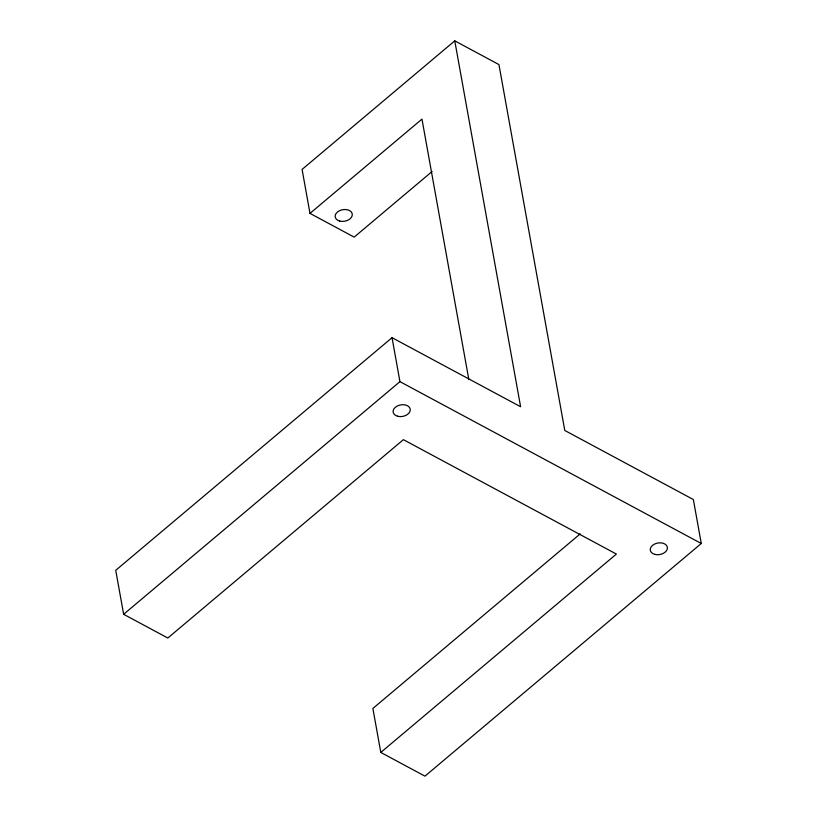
<?xml version="1.0" encoding="UTF-8"?>
<svg xmlns="http://www.w3.org/2000/svg" width="817" height="817" viewBox="0 0 817 817"><rect width="100%" height="100%" fill="white"/><g stroke="black" fill="none" stroke-linecap="round" stroke-linejoin="round"><path stroke-width="1.23" d="M580.233 533.858L372.879 708.451L380.793 752.426L424.963 776.15L701.272 543.499L693.357 499.534L564.782 430.467L498.942 64.574L454.773 40.85L302.086 169.415L309.99 213.39L354.17 237.114L432.06 171.529M309.99 213.39L421.97 119.108L468.846 379.65M454.773 40.85L520.603 406.743L392.037 337.676L115.728 570.317L123.643 614.292L167.822 638.016L403.404 439.658L616.375 554.059L380.793 752.426M123.643 614.292L399.942 381.641L392.037 337.676M399.942 381.641L701.272 543.499M339.729 221.06A8.66 5.852 -10.2 0 0 352.29 214.391A8.66 5.852 -10.2 0 0 339.126 210.919A8.66 5.852 -10.2 0 0 339.729 221.06M397.44 416.19A8.66 5.852 -10.2 0 0 410.257 409.777A8.66 5.852 -10.2 0 0 397.317 405.988A8.66 5.852 -10.2 0 0 397.44 416.19M654.836 554.386A8.66 5.852 -10.2 0 0 667.397 547.717A8.66 5.852 -10.2 0 0 654.233 544.234A8.66 5.852 -10.2 0 0 654.836 554.386"/></g></svg>
